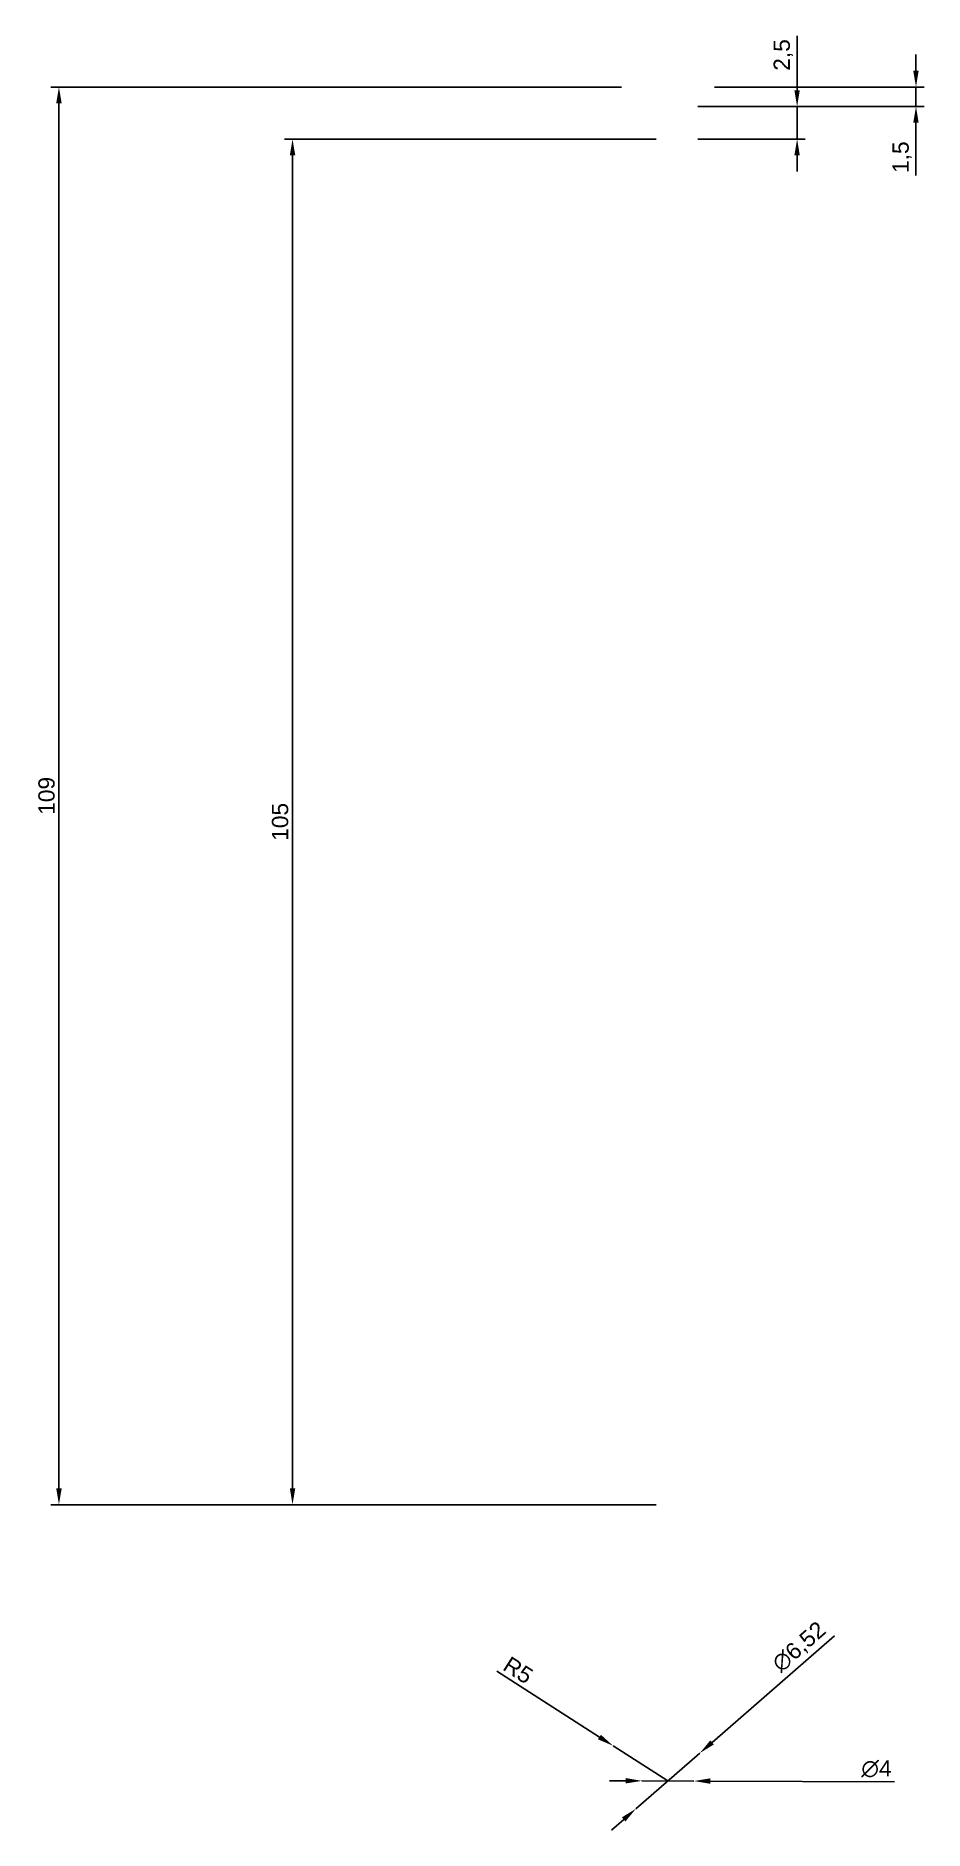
# Paper-space layout 'Orthographic' of a CAD drawing. Header units: millimetres. Extents: x 115 to 252, y 13 to 289.
import ezdxf

# ---------------------------------------------------------------- set-up
doc = ezdxf.new("R2010")
doc.units = ezdxf.units.MM
doc.styles.get("Standard").update_dxf_attribs({"font": 'arial.ttf'})
doc.dimstyles.new('ISO-25', dxfattribs={"dimtxt": 2.5, "dimasz": 2.5, "dimexe": 1.25, "dimexo": 0.625, "dimtad": 1, "dimtxsty": 'Standard', "dimcen": 2.5, "dimadec": 0, "dimazin": 0, "dimtfac": 1, "dimtmove": 0, "dimatfit": 3, "dimfxl": 1, "dimarcsym": 0})

# ---------------------------------------------------------------- blocks, each defined once
blk = doc.blocks.new('*D7')
at = {"color": 0, "lineweight": -2, "transparency": 16777216}
for p, q in [((205.34, 280.67), (117.64, 280.67)), ((118.89, 65.17), (118.89, 278.17)), ((210.7, 62.67), (117.64, 62.67))]:
    blk.add_line(p, q, dxfattribs=at)
at = {"color": 0, "transparency": 16777216}
for points in [[(118.47, 278.17), (119.31, 278.17), (118.89, 280.67)], [(118.47, 65.17), (119.31, 65.17), (118.89, 62.67)]]:
    blk.add_solid(points, dxfattribs=at)
at = {"layer": 'Defpoints', "color": 0, "transparency": 16777216}
for p in [(118.89, 280.67), (205.97, 280.67), (211.33, 62.67)]:
    blk.add_point(p, dxfattribs=at)
at = {"color": 0, "transparency": 16777216, "insert": (116.99, 171.67), "char_height": 2.5, "attachment_point": 5, "rotation": 90}
blk.add_mtext('109', dxfattribs=at)
blk = doc.blocks.new('*D8')
at = {"color": 0, "lineweight": -2, "transparency": 16777216}
for p, q in [((210.7, 272.67), (153.54, 272.67)), ((154.79, 270.17), (154.79, 65.17)), ((210.7, 62.67), (153.54, 62.67))]:
    blk.add_line(p, q, dxfattribs=at)
at = {"color": 0, "transparency": 16777216}
for points in [[(154.38, 270.17), (155.21, 270.17), (154.79, 272.67)], [(154.38, 65.17), (155.21, 65.17), (154.79, 62.67)]]:
    blk.add_solid(points, dxfattribs=at)
at = {"layer": 'Defpoints', "color": 0, "transparency": 16777216}
for p in [(211.33, 272.67), (154.79, 62.67), (211.33, 62.67)]:
    blk.add_point(p, dxfattribs=at)
at = {"color": 0, "transparency": 16777216, "insert": (152.89, 167.67), "char_height": 2.5, "attachment_point": 5, "rotation": 90}
blk.add_mtext('105', dxfattribs=at)
blk = doc.blocks.new('*D9')
at = {"color": 0, "lineweight": -2, "transparency": 16777216}
for p, q in [((250.62, 283.17), (250.62, 285.67)), ((219.63, 280.67), (251.87, 280.67)), ((250.62, 280.67), (250.62, 277.67)), ((217.11, 277.67), (251.87, 277.67)), ((250.62, 275.17), (250.62, 267.09))]:
    blk.add_line(p, q, dxfattribs=at)
at = {"color": 0, "transparency": 16777216}
for points in [[(250.2, 283.17), (251.03, 283.17), (250.62, 280.67)], [(250.2, 275.17), (251.03, 275.17), (250.62, 277.67)]]:
    blk.add_solid(points, dxfattribs=at)
at = {"layer": 'Defpoints', "color": 0, "transparency": 16777216}
for p in [(219, 280.67), (216.49, 277.67), (250.62, 277.67)]:
    blk.add_point(p, dxfattribs=at)
at = {"color": 0, "transparency": 16777216, "insert": (248.49, 269.88), "char_height": 2.5, "attachment_point": 5, "rotation": 90}
blk.add_mtext('1,5', dxfattribs=at)
blk = doc.blocks.new('*D10')
at = {"color": 0, "lineweight": -2, "transparency": 16777216}
for p, q in [((232.35, 280.17), (232.35, 288.53)), ((217.11, 277.67), (233.6, 277.67)), ((232.35, 272.67), (232.35, 277.67)), ((217.11, 272.67), (233.6, 272.67)), ((232.35, 270.17), (232.35, 267.67))]:
    blk.add_line(p, q, dxfattribs=at)
at = {"color": 0, "transparency": 16777216}
for points in [[(231.93, 280.17), (232.76, 280.17), (232.35, 277.67)], [(231.93, 270.17), (232.76, 270.17), (232.35, 272.67)]]:
    blk.add_solid(points, dxfattribs=at)
at = {"layer": 'Defpoints', "color": 0, "transparency": 16777216}
for p in [(216.49, 277.67), (232.35, 277.67), (216.49, 272.67)]:
    blk.add_point(p, dxfattribs=at)
at = {"color": 0, "transparency": 16777216, "insert": (230.22, 285.6), "char_height": 2.5, "attachment_point": 5, "rotation": 90}
blk.add_mtext('2,5', dxfattribs=at)
blk = doc.blocks.new('*D11')
at = {"color": 0, "lineweight": -2, "transparency": 16777216}
for p, q in [((186.22, 37.05), (201.97, 26.94)), ((212.49, 20.19), (204.07, 25.59))]:
    blk.add_line(p, q, dxfattribs=at)
at = {"color": 0, "transparency": 16777216}
blk.add_solid([(202.19, 27.29), (201.74, 26.59), (204.07, 25.59)], dxfattribs=at)
at = {"layer": 'Defpoints', "color": 0, "transparency": 16777216}
for p in [(204.07, 25.59), (212.49, 20.19)]:
    blk.add_point(p, dxfattribs=at)
at = {"color": 0, "transparency": 16777216, "insert": (189.47, 37.21), "char_height": 2.5, "attachment_point": 5, "rotation": 327.3058}
blk.add_mtext('R5', dxfattribs=at)
blk = doc.blocks.new('*D12')
at = {"color": 0, "lineweight": -2, "transparency": 16777216}
for p, q in [((238.1, 42.5), (219.29, 26.11)), ((207.57, 15.91), (217.4, 24.47)), ((205.69, 14.27), (203.8, 12.62))]:
    blk.add_line(p, q, dxfattribs=at)
at = {"color": 0, "transparency": 16777216}
for points in [[(219.01, 26.43), (219.56, 25.8), (217.4, 24.47)], [(205.41, 14.58), (205.96, 13.95), (207.57, 15.91)]]:
    blk.add_solid(points, dxfattribs=at)
at = {"layer": 'Defpoints', "color": 0, "transparency": 16777216}
for p in [(217.4, 24.47), (207.57, 15.91)]:
    blk.add_point(p, dxfattribs=at)
at = {"color": 0, "transparency": 16777216, "insert": (232.74, 40.71), "char_height": 2.5, "attachment_point": 5, "rotation": 41.0531}
blk.add_mtext('∅6,52', dxfattribs=at)
blk = doc.blocks.new('*D13')
at = {"color": 0, "lineweight": -2, "transparency": 16777216}
for p, q in [((205.99, 20.21), (203.49, 20.22)), ((208.49, 20.2), (216.49, 20.17)), ((247.34, 20.06), (218.99, 20.17))]:
    blk.add_line(p, q, dxfattribs=at)
at = {"color": 0, "transparency": 16777216}
for points in [[(205.99, 20.63), (205.99, 19.8), (208.49, 20.2)], [(218.99, 20.58), (218.99, 19.75), (216.49, 20.17)]]:
    blk.add_solid(points, dxfattribs=at)
at = {"layer": 'Defpoints', "color": 0, "transparency": 16777216}
for p in [(208.49, 20.2), (216.49, 20.17)]:
    blk.add_point(p, dxfattribs=at)
at = {"color": 0, "transparency": 16777216, "insert": (244.55, 22.05), "char_height": 2.5, "attachment_point": 5, "rotation": 359.7947}
blk.add_mtext('∅4', dxfattribs=at)

psp = doc.layouts.new('Orthographic')

# ---------------------------------------------------------------- dimensions: what is measured, and where the dimension line sits
for base, p1, p2, angle, picture, middle in [((232.348, 277.671), (216.487, 272.671), (216.487, 277.671), 90, '*D10', (230.221, 285.603)), ((250.617, 277.671), (219.004, 280.671), (216.487, 277.671), 90, '*D9', (248.49, 269.879)), ((118.889, 280.671), (211.327, 62.671), (205.97, 280.671), 270, '*D7', (116.987, 171.671)), ((154.793, 62.671), (211.327, 272.671), (211.327, 62.671), 90, '*D8', (152.891, 167.671))]:
    dim = psp.add_linear_dim(base=base, p1=p1, p2=p2, angle=angle, dimstyle='ISO-25', override={"dimlfac": -0.5})
    dim.commit()
    dim.dimension.update_dxf_attribs({"geometry": picture, "text_midpoint": middle})
for p1, p2, picture, middle in [((207.572, 15.909), (217.402, 24.469), '*D12', (234.169, 39.072)), ((208.487, 20.203), (216.487, 20.175), '*D13', (244.538, 20.074))]:
    dim = psp.add_diameter_dim_2p(p1=p1, p2=p2, dimstyle='ISO-25', override={"dimlfac": -0.5})
    dim.commit()
    dim.dimension.update_dxf_attribs({"geometry": picture, "text_midpoint": middle, "dimtype": 163})
dim = psp.add_radius_dim(center=(212.487, 20.189), mpoint=(204.071, 25.59), dimstyle='ISO-25', override={"dimlfac": -0.5})
dim.commit()
dim.dimension.update_dxf_attribs({"geometry": '*D11', "text_midpoint": (188.449, 35.618), "dimtype": 164})

doc.saveas('drawing.dxf')
